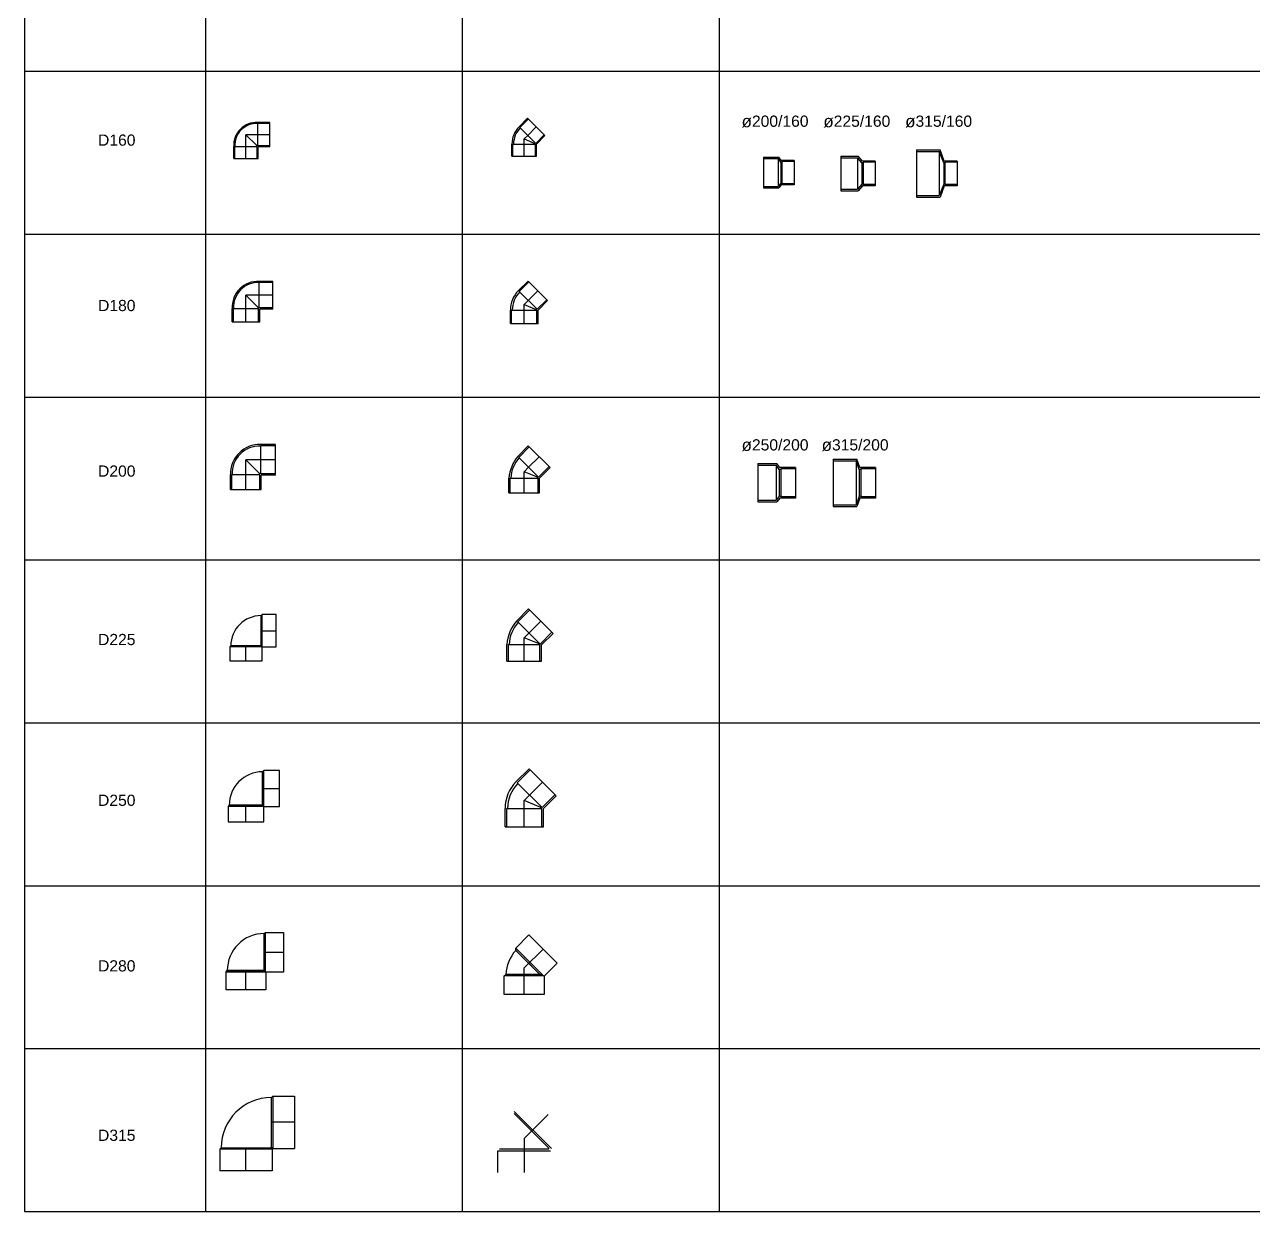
# Model space of a CAD drawing. Header units: millimetres. Extents: x 1218 to 72853, y -34712 to 16286.
# Drawn here: x 1218 to 9989, y -22612 to -14139 of the extents above; entities that cross this region are included whole.
import ezdxf
from ezdxf.enums import TextEntityAlignment as Align

# ---------------------------------------------------------------- set-up
doc = ezdxf.new("R2010")
doc.units = ezdxf.units.MM
doc.set_wipeout_variables(frame=1)
doc.linetypes.add('CENTER', pattern=[50.8, 31.75, -6.35, 6.35, -6.35])
doc.styles.get("Standard").update_dxf_attribs({"font": 'arial.ttf'})

# ---------------------------------------------------------------- blocks, each defined once
blk = doc.blocks.new('CO90-D160 uPVC ISO')
at = {"color": 8, "linetype": 'CENTER', "ltscale": 50}
for p in [(0, -170), (170, 0)]:
    blk.add_line(p, (0, 0), dxfattribs=at)
at = {"color": 8}
for p, q in [((77, -77), (0, 0)), ((84, -80), (84, 80)), ((170, 80), (84, 80)), ((-80, -170), (-80, -84)), ((-80, -84), (80, -84)), ((77, -84), (77, -77)), ((84, -77), (77, -77)), ((80, -170), (80, -84)), ((170, -80), (84, -80))]:
    blk.add_line(p, q, dxfattribs=at)
for p, q in [((170, 87.7), (84, 87.7)), ((170, -87.7), (170, 87.7)), ((-87.7, -170), (-87.7, -84)), ((87.7, -170), (87.7, -87.7)), ((170, -87.7), (87.7, -87.7)), ((-87.7, -170), (87.7, -170))]:
    blk.add_line(p, q)
blk.add_arc((77, -77), 164.8, 87.56631, 182.43369)
blk.add_arc((76.2, -76.1), 156, 87.14248, 182.89153, dxfattribs=at)
at = {"flags": 1}
for p in [(84, 0), (0, -84)]:
    blk.add_attdef('AMC', p, '', height=0.5, dxfattribs=at)
blk = doc.blocks.new('CO90-D180 uPVC ISO')
for p, q in [((191.2, 98.7), (94.5, 98.7)), ((191.2, -98.7), (191.2, 98.7)), ((-98.7, -191.2), (-98.7, -94.5)), ((98.7, -191.2), (98.7, -98.7)), ((191.2, -98.7), (98.7, -98.7)), ((-98.7, -191.2), (98.7, -191.2))]:
    blk.add_line(p, q)
at = {"color": 8}
for p, q in [((94.5, -90), (94.5, 90)), ((191.2, 90), (94.5, 90)), ((86.6, -86.6), (0, 0)), ((86.6, -94.5), (86.6, -86.6)), ((94.5, -86.6), (86.6, -86.6)), ((-90, -191.2), (-90, -94.5)), ((-90, -94.5), (90, -94.5)), ((90, -191.2), (90, -94.5)), ((191.2, -90), (94.5, -90))]:
    blk.add_line(p, q, dxfattribs=at)
at = {"color": 8, "linetype": 'CENTER', "ltscale": 50}
for p in [(0, -191.2), (191.2, 0)]:
    blk.add_line(p, (0, 0), dxfattribs=at)
blk.add_arc((86.6, -86.6), 185.5, 87.56631, 182.43369)
at = {"color": 8}
blk.add_arc((85.8, -85.6), 175.5, 87.14248, 182.89153, dxfattribs=at)
at = {"flags": 1}
for p in [(94.5, 0), (0, -95.6)]:
    blk.add_attdef('AMC', p, '', height=0.5, dxfattribs=at)
blk = doc.blocks.new('CO90-D200 uPVC ISO')
for p, q in [((211, 109.6), (105, 109.6)), ((211, -109.6), (211, 109.6)), ((211, 100), (211, 109.6)), ((-109.6, -211), (-109.6, -105)), ((109.6, -211), (109.6, -109.6)), ((211, -109.6), (109.6, -109.6)), ((-109.6, -211), (109.6, -211))]:
    blk.add_line(p, q)
at = {"color": 8}
for p, q in [((211, 100), (105, 100)), ((105, -100), (105, 100)), ((97, -97), (0, 0)), ((-100, -211), (-100, -105)), ((-100, -105), (100, -105)), ((97, -105), (97, -97)), ((105, -97), (97, -97)), ((100, -211), (100, -105)), ((211, -100), (105, -100)), ((100, -211), (109.6, -211))]:
    blk.add_line(p, q, dxfattribs=at)
at = {"color": 8, "linetype": 'CENTER', "ltscale": 50}
for p in [(0, -211), (211, 0)]:
    blk.add_line(p, (0, 0), dxfattribs=at)
blk.add_arc((97, -97), 206.8, 87.78249, 182.21751)
at = {"color": 8}
blk.add_arc((97, -97), 196.1, 87.66179, 182.33821, dxfattribs=at)
at = {"flags": 1}
for p in [(105, 0), (0, -105)]:
    blk.add_attdef('AMC', p, '', height=0.5, dxfattribs=at)
blk = doc.blocks.new('CO90-D225 uPVC ISO')
at = {"color": 8}
for p, q in [((107.75, -107.75), (107.75, 107.75)), ((115.25, -115.25), (115.25, 115.25)), ((107.75, -0.25), (215.25, -0.25)), ((115.25, -115.25), (-115.25, -115.25)), ((-107.75, -107.75), (0.25, -107.75)), ((107.75, -107.75), (-107.75, -107.75)), ((0.25, -215.25), (0.25, -107.75))]:
    blk.add_line(p, q, dxfattribs=at)
blk.add_lwpolyline([(-107.75, -107.75), (-115.25, -115.25), (-115.25, -215.25), (115.75, -215.25), (115.75, -115.75), (215.25, -115.75), (215.25, 115.25), (115.25, 115.25), (107.75, 107.75)])
blk.add_lwpolyline([(115.75, -115.75), (107.75, -107.75)], dxfattribs=at)
blk.add_arc((107.75, -107.75), 215.5, 90, 180)
at = {"flags": 1}
for p in [(115.25, -0.25), (0, -115.25)]:
    blk.add_attdef('AMC', p, '', height=0.5, dxfattribs=at)
blk = doc.blocks.new('CO90-D250 uPVC ISO')
at = {"color": 8}
for p, q in [((119.1, -119.1), (119.1, 119.7)), ((127.4, -127.4), (127.4, 128)), ((119.1, 0), (238.3, 0)), ((127.4, -127.4), (-128, -127.4)), ((-119.7, -119.1), (0, -119.1)), ((119.1, -119.1), (-119.7, -119.1)), ((0, -238.3), (0, -119.1))]:
    blk.add_line(p, q, dxfattribs=at)
blk.add_lwpolyline([(-119.7, -119.1), (-128, -127.4), (-128, -238.3), (128, -238.3), (128, -128), (238.3, -128), (238.3, 128), (127.4, 128), (119.1, 119.7)])
blk.add_lwpolyline([(128, -128), (119.1, -119.1)], dxfattribs=at)
blk.add_arc((119.1, -119.1), 238.8, 90, 180)
at = {"flags": 1}
for p in [(127.4, 0.3), (-0.3, -127.4)]:
    blk.add_attdef('AMC', p, '', height=0.5, dxfattribs=at)
blk = doc.blocks.new('CO90-D280 uPVC ISO')
at = {"color": 8}
for p, q in [((132, -130.5), (132, 133.5)), ((140.5, -139), (140.5, 142)), ((-140.5, -139), (1.5, -139)), ((-132, -130.5), (1.5, -130.5)), ((132, -130.5), (-132, -130.5)), ((1.5, -130.5), (132, -130.5)), ((1.5, -139), (140.5, -139))]:
    blk.add_line(p, q, dxfattribs=at)
blk.add_lwpolyline([(132, 133.5), (140.5, 142), (270.5, 142), (270.5, -142), (143.5, -142), (143.5, -269), (-140.5, -269), (-140.5, -139), (-132, -130.5)])
for points in [[(132, 0), (270.5, 0)], [(1.5, -269), (1.5, -130.5)], [(143.5, -142), (132, -130.5)]]:
    blk.add_lwpolyline(points, dxfattribs=at)
blk.add_arc((132, -130.5), 264, 90, 180)
at = {"flags": 1}
for p in [(140.5, 0), (1.5, -139)]:
    blk.add_attdef('AMC', p, '', height=0.5, dxfattribs=at)
blk = doc.blocks.new('CO90-D315 uPVC ISO')
at = {"color": 8}
blk.add_wipeout([(187.5, -347.1), (-187.5, -347.1), (-187.5, -192.1), (-176.7, -181.3), (-173, -130.5), (-162.6, -82.1), (-150.5, -47), (-136.7, -16.9), (-116.2, 17.7), (-94.1, 47.3), (-71.8, 71.8), (-53.1, 89.2), (-33.6, 104.9), (-10.7, 120.8), (14.1, 135.2), (37.4, 146.4), (85.9, 163.7), (120.5, 171.4), (136.2, 173.8), (153.4, 175.6), (170.4, 176.5), (181.3, 176.7), (192.1, 187.5), (347.1, 187.5), (347.1, -187.5), (192.1, -187.5), (181.3, -176.7), (178, -178), (176.7, -181.3), (187.5, -192.1)], dxfattribs=at)
for p, q in [((181.3, 176.7), (192.1, 187.5)), ((192.1, 187.5), (347.1, 187.5)), ((347.1, 187.5), (347.1, -187.5)), ((-176.7, -181.3), (-187.5, -192.1)), ((-187.5, -192.1), (-187.5, -347.1)), ((176.7, -181.3), (187.5, -192.1)), ((181.3, -176.7), (192.1, -187.5)), ((187.5, -192.1), (187.5, -347.1)), ((192.1, -187.5), (347.1, -187.5)), ((187.5, -347.1), (-187.5, -347.1))]:
    blk.add_line(p, q)
for p, q in [((181.3, -176.7), (181.3, 176.7)), ((192.1, 187.5), (192.1, -187.5)), ((347.1, 0), (181.3, 0)), ((187.5, -192.1), (-187.5, -192.1)), ((-176.7, -181.3), (176.7, -181.3)), ((0, -347.1), (0, -181.3))]:
    blk.add_line(p, q, dxfattribs=at)
for radius in [358, 4.65]:
    blk.add_arc((181.3, -181.3), radius, 90, 180)
at = {"flags": 1}
for p in [(192.1, 0), (0, -192.1)]:
    blk.add_attdef('AMC', p, '', height=0.5, dxfattribs=at)
blk = doc.blocks.new('CO45-D160 uPVC ISO')
for p, q in [((24.3, 148.3), (-36.6, 87.5)), ((24.3, 148.3), (148.3, 24.3)), ((148.3, 24.3), (87.7, -36.3)), ((-87.7, -122), (-87.7, -36)), ((87.7, -122), (87.7, -36.3)), ((-87.7, -122), (87.7, -122))]:
    blk.add_line(p, q)
at = {"color": 8}
for p, q in [((29.7, 142.8), (-31.1, 82)), ((-31.1, 82), (82, -31.1)), ((0, 0), (76.2, -31.5)), ((142.8, 29.7), (82, -31.1)), ((-80, -122), (-80, -36)), ((-80, -36), (80, -36)), ((79.3, -28.4), (76.2, -31.5)), ((76.2, -36), (76.2, -31.5)), ((80, -122), (80, -36))]:
    blk.add_line(p, q, dxfattribs=at)
at = {"color": 8, "linetype": 'CENTER', "ltscale": 10}
for p, q in [((25.5, 25.5), (0, 0)), ((0, -36), (0, 0)), ((86.3, 86.3), (25.5, 25.5)), ((0, -122), (0, -36))]:
    blk.add_line(p, q, dxfattribs=at)
blk.add_arc((86.9, -36), 174.6, 134.99217, 180.00783)
at = {"color": 8}
blk.add_arc((91.2, -37.8), 167.4, 135.61111, 179.38889, dxfattribs=at)
at = {"flags": 1}
for p in [(25.5, 25.5), (0, -36)]:
    blk.add_attdef('AMC', p, '', height=0.5, dxfattribs=at)
blk = doc.blocks.new('CO45-D180 uPVC ISO')
for p, q in [((27.3, 166.8), (-41.1, 98.4)), ((27.3, 166.8), (166.8, 27.3)), ((166.8, 27.3), (98.7, -40.9)), ((-98.7, -137.2), (-98.7, -40.5)), ((98.7, -137.2), (98.7, -40.9)), ((-98.7, -137.2), (98.7, -137.2))]:
    blk.add_line(p, q)
at = {"color": 8}
for p, q in [((33.4, 160.7), (-35, 92.3)), ((-35, 92.3), (92.3, -35)), ((0, 0), (85.7, -35.5)), ((160.7, 33.4), (92.3, -35)), ((-90, -137.2), (-90, -40.5)), ((-90, -40.5), (90, -40.5)), ((89.2, -31.9), (85.7, -35.5)), ((85.7, -40.5), (85.7, -35.5)), ((90, -137.2), (90, -40.5))]:
    blk.add_line(p, q, dxfattribs=at)
at = {"color": 8, "linetype": 'CENTER', "ltscale": 10}
for p, q in [((97.1, 97.1), (28.6, 28.6)), ((28.6, 28.6), (0, 0)), ((0, -40.5), (0, 0)), ((0, -137.2), (0, -40.5))]:
    blk.add_line(p, q, dxfattribs=at)
blk.add_arc((97.7, -40.5), 196.4, 134.99217, 180.00783)
at = {"color": 8}
blk.add_arc((102.6, -42.5), 188.3, 135.61111, 179.38889, dxfattribs=at)
at = {"flags": 1}
for p in [(28.6, 28.6), (0, -40.5)]:
    blk.add_attdef('AMC', p, '', height=0.5, dxfattribs=at)
blk = doc.blocks.new('CO45-D200 uPVC ISO')
for p, q in [((29.3, 184.3), (-45.7, 109.3)), ((29.3, 184.3), (184.3, 29.3)), ((184.3, 29.3), (109.6, -45.4)), ((-109.6, -151), (-109.6, -45)), ((109.6, -151), (109.6, -45.4)), ((-109.6, -151), (109.6, -151))]:
    blk.add_line(p, q)
at = {"color": 8}
for p, q in [((36.1, 177.5), (-38.9, 102.5)), ((-38.9, 102.5), (102.5, -38.9)), ((95.2, -39.4), (0, 0)), ((177.5, 36.1), (102.5, -38.9)), ((-100, -151), (-100, -45)), ((-100, -45), (100, -45)), ((99.1, -35.5), (95.2, -39.4)), ((95.2, -45), (95.2, -39.4)), ((100, -151), (100, -45))]:
    blk.add_line(p, q, dxfattribs=at)
at = {"color": 8, "linetype": 'CENTER', "ltscale": 10}
for p, q in [((106.8, 106.8), (31.8, 31.8)), ((31.8, 31.8), (0, 0)), ((0, -45), (0, 0)), ((0, -151), (0, -45))]:
    blk.add_line(p, q, dxfattribs=at)
blk.add_arc((176.5, -73.1), 287.5, 140.6107, 174.3893)
at = {"color": 8}
blk.add_arc((134.2, -55.6), 229.7, 137.64419, 177.35581, dxfattribs=at)
at = {"flags": 1}
for p in [(31.8, 31.8), (0, -45)]:
    blk.add_attdef('AMC', p, '', height=0.5, dxfattribs=at)
blk = doc.blocks.new('CO45-D225 uPVC ISO')
for p, q in [((31.3, 205.6), (-52.5, 121.8)), ((31.3, 205.6), (205.6, 31.3)), ((205.6, 31.3), (123.3, -51.1)), ((-123.3, -167.5), (-123.3, -49)), ((123.3, -167.5), (123.3, -51.1)), ((-123.3, -167.5), (123.3, -167.5))]:
    blk.add_line(p, q)
at = {"color": 8}
for p, q in [((38.9, 198), (-44.9, 114.2)), ((-44.9, 114.2), (114.2, -44.9)), ((107.1, -44.4), (0, 0)), ((198, 38.9), (114.2, -44.9)), ((-112.5, -167.5), (-112.5, -49)), ((-112.5, -49), (112.5, -49)), ((110.4, -41.1), (107.1, -44.4)), ((107.1, -49), (107.1, -44.4)), ((112.5, -167.5), (112.5, -49))]:
    blk.add_line(p, q, dxfattribs=at)
at = {"color": 8, "linetype": 'CENTER', "ltscale": 10}
for p, q in [((118.4, 118.4), (34.6, 34.6)), ((34.6, 34.6), (0, 0)), ((0, -49), (0, 0)), ((0, -167.5), (0, -49))]:
    blk.add_line(p, q, dxfattribs=at)
blk.add_arc((170.2, -70.5), 294.3, 139.18971, 175.81029)
at = {"color": 8}
blk.add_arc((128.6, -53.3), 235.8, 136.0395, 178.9605, dxfattribs=at)
at = {"flags": 1}
for p in [(34.6, 34.6), (0, -49)]:
    blk.add_attdef('AMC', p, '', height=0.5, dxfattribs=at)
blk = doc.blocks.new('CO45-D250 uPVC ISO')
for p, q in [((34.7, 228.3), (-57.9, 135.7)), ((34.7, 228.3), (228.3, 34.7)), ((228.3, 34.7), (136.9, -56.7)), ((-136.9, -186), (-136.9, -55)), ((136.9, -186), (136.9, -56.7)), ((-136.9, -186), (136.9, -186))]:
    blk.add_line(p, q)
at = {"color": 8}
for p, q in [((43.1, 219.9), (-49.5, 127.3)), ((-49.5, 127.3), (127.3, -49.5)), ((119.1, -49.3), (0, 0)), ((219.9, 43.1), (127.3, -49.5)), ((-125, -186), (-125, -55)), ((-125, -55), (125, -55)), ((123.1, -45.3), (119.1, -49.3)), ((119.1, -55), (119.1, -49.3)), ((125, -186), (125, -55))]:
    blk.add_line(p, q, dxfattribs=at)
at = {"color": 8, "linetype": 'CENTER', "ltscale": 10}
for p, q in [((131.5, 131.5), (38.9, 38.9)), ((38.9, 38.9), (0, 0)), ((0, -55), (0, 0)), ((0, -186), (0, -55))]:
    blk.add_line(p, q, dxfattribs=at)
blk.add_arc((136.3, -56.5), 273.2, 135.30622, 179.69378)
at = {"color": 8}
blk.add_arc((130.9, -54.2), 249.9, 134.82057, 180.17943, dxfattribs=at)
at = {"flags": 1}
for p in [(38.9, 38.9), (0, -55)]:
    blk.add_attdef('AMC', p, '', height=0.5, dxfattribs=at)
blk = doc.blocks.new('CO45-D280 uPVC ISO')
at = {"color": 8}
for p, q in [((-60.3, 140.5), (137.5, -57.3)), ((138.8, -57.5), (-142, -57.5)), ((111.5, -46.5), (111.2, -46.5)), ((142, -58.8), (138.8, -57.5))]:
    blk.add_line(p, q, dxfattribs=at)
blk.add_lwpolyline([(-60.3, 125), (-60.3, 140.5), (34.1, 235), (235, 34.1), (142, -58.8), (142, -191), (-142, -191), (-142, -57.5), (-131.4, -46.8)])
blk.add_lwpolyline([(0, -191), (0, 0), (134.5, 134.5)], dxfattribs=at)
blk.add_arc((154.5, -64.9), 286.7, 138.52112, 176.39144)
for points, knots in [([(-60.3, 125), (-60.3, 125), (-60.2, 125), (-60.1, 124.8), (-60, 124.7), (-59.7, 124.4), (-59.5, 124.2), (-59, 123.8), (-58.8, 123.5), (-58.2, 122.9), (-57.8, 122.5), (-57, 121.8), (-56.6, 121.3), (-55.7, 120.4), (-55.2, 119.9), (-54.2, 118.9), (-53.7, 118.4), (-52.5, 117.3), (-51.9, 116.7), (-50.6, 115.4), (-50, 114.7), (-48.5, 113.2), (-47.7, 112.4), (-46.1, 110.8), (-45.2, 110), (-43.5, 108.2), (-42.6, 107.3), (-40.7, 105.4), (-39.7, 104.4), (-37.7, 102.5), (-36.7, 101.4), (-34.7, 99.4), (-33.6, 98.4), (-31.6, 96.3), (-30.5, 95.2), (-28.3, 93), (-27.1, 91.8), (-24.7, 89.4), (-23.4, 88.2), (-20.9, 85.6), (-19.6, 84.3), (-17, 81.7), (-15.6, 80.3), (-12.9, 77.6), (-11.5, 76.2), (-8.8, 73.5), (-7.4, 72.1), (-4.6, 69.4), (-3.3, 68), (-0.6, 65.3), (0.8, 63.9), (3.7, 61), (5.2, 59.5), (8.2, 56.5), (9.7, 55), (12.8, 51.9), (14.3, 50.4), (17.5, 47.2), (19.1, 45.7), (22.2, 42.5), (23.8, 40.9), (26.9, 37.8), (28.4, 36.3), (31.5, 33.2), (33, 31.7), (35.9, 28.8), (37.5, 27.3), (40.5, 24.2), (42.1, 22.6), (45.3, 19.5), (46.9, 17.9), (50.1, 14.7), (51.6, 13.1), (54.8, 9.9), (56.4, 8.3), (59.5, 5.2), (61.1, 3.6), (64.1, 0.6), (65.6, -0.9), (68.5, -3.8), (69.9, -5.2), (72.7, -8), (74.1, -9.4), (77, -12.3), (78.4, -13.7), (81.3, -16.6), (82.7, -18), (85.6, -20.8), (87, -22.3), (89.7, -25), (91.1, -26.4), (93.8, -29), (95, -30.3), (97.6, -32.8), (98.8, -34.1), (101.1, -36.4), (102.3, -37.6), (104.5, -39.8), (105.6, -40.9), (107.9, -43.1), (109, -44.3), (110.6, -45.9), (111.1, -46.3), (111.6, -46.8)], [0, 0, 0, 0, 6.172531, 6.172531, 12.345063, 12.345063, 18.517594, 18.517594, 24.690126, 24.690126, 30.862657, 30.862657, 37.035189, 37.035189, 43.20772, 43.20772, 49.380252, 49.380252, 55.558695, 55.558695, 61.737137, 61.737137, 67.91558, 67.91558, 74.094023, 74.094023, 80.272466, 80.272466, 86.450909, 86.450909, 92.629352, 92.629352, 98.807794, 98.807794, 104.998707, 104.998707, 111.189619, 111.189619, 117.380531, 117.380531, 123.571444, 123.571444, 129.762356, 129.762356, 135.953268, 135.953268, 142.144181, 142.144181, 148.335093, 148.335093, 154.554394, 154.554394, 160.773695, 160.773695, 166.992996, 166.992996, 173.212297, 173.212297, 179.431598, 179.431598, 185.650899, 185.650899, 191.8702, 191.8702, 198.089501, 198.089501, 204.392063, 204.392063, 210.694624, 210.694624, 216.997185, 216.997185, 223.299747, 223.299747, 229.602308, 229.602308, 235.904869, 235.904869, 242.207431, 242.207431, 248.509992, 248.509992, 254.958551, 254.958551, 261.40711, 261.40711, 267.855669, 267.855669, 274.304228, 274.304228, 280.752787, 280.752787, 287.201346, 287.201346, 293.649905, 293.649905, 300.098464, 300.098464, 306.806009, 306.806009, 313.513555, 313.513555, 316.572882, 316.572882, 316.572882, 316.572882]), ([(111.6, -46.8), (110.9, -46.8), (110.3, -46.8), (108.1, -46.8), (106.5, -46.8), (103.3, -46.8), (101.7, -46.8), (98.5, -46.8), (96.9, -46.8), (93.6, -46.8), (91.8, -46.8), (88.3, -46.8), (86.4, -46.8), (82.6, -46.8), (80.7, -46.8), (76.8, -46.8), (74.8, -46.8), (70.8, -46.8), (68.8, -46.8), (64.7, -46.8), (62.7, -46.8), (58.6, -46.8), (56.6, -46.8), (52.6, -46.8), (50.6, -46.8), (46.5, -46.8), (44.4, -46.8), (40.1, -46.8), (37.9, -46.8), (33.5, -46.8), (31.2, -46.8), (26.7, -46.8), (24.5, -46.8), (20, -46.8), (17.7, -46.8), (13.2, -46.8), (11, -46.8), (6.6, -46.8), (4.5, -46.8), (0.3, -46.8), (-1.8, -46.8), (-6.1, -46.8), (-8.3, -46.8), (-12.7, -46.8), (-14.9, -46.8), (-19.4, -46.8), (-21.6, -46.8), (-26.1, -46.8), (-28.3, -46.8), (-32.6, -46.8), (-34.8, -46.8), (-39, -46.8), (-41.1, -46.8), (-45.2, -46.8), (-47.2, -46.8), (-51, -46.8), (-52.9, -46.8), (-56.8, -46.8), (-58.7, -46.8), (-62.6, -46.8), (-64.6, -46.8), (-68.4, -46.8), (-70.3, -46.8), (-74.1, -46.8), (-75.9, -46.8), (-79.5, -46.8), (-81.3, -46.8), (-84.7, -46.8), (-86.3, -46.8), (-89.5, -46.8), (-91, -46.8), (-94, -46.8), (-95.4, -46.8), (-98.3, -46.8), (-99.7, -46.8), (-102.5, -46.8), (-103.9, -46.8), (-106.6, -46.8), (-107.9, -46.8), (-110.4, -46.8), (-111.6, -46.8), (-113.9, -46.8), (-114.9, -46.8), (-117, -46.8), (-118, -46.8), (-119.8, -46.8), (-120.7, -46.8), (-122.2, -46.8), (-123, -46.8), (-124.5, -46.8), (-125.1, -46.8), (-126.4, -46.8), (-127, -46.8), (-128.1, -46.8), (-128.6, -46.8), (-129.5, -46.8), (-129.9, -46.8), (-130.5, -46.8), (-130.8, -46.8), (-131.2, -46.8), (-131.4, -46.8), (-131.6, -46.8), (-131.6, -46.8), (-131.6, -46.8)], [484.374503, 484.374503, 484.374503, 484.374503, 487.210017, 487.210017, 493.966846, 493.966846, 500.723675, 500.723675, 507.190993, 507.190993, 513.658311, 513.658311, 520.125629, 520.125629, 526.592946, 526.592946, 533.060264, 533.060264, 539.527582, 539.527582, 545.9949, 545.9949, 552.462218, 552.462218, 558.774594, 558.774594, 565.08697, 565.08697, 571.399346, 571.399346, 577.711722, 577.711722, 584.024098, 584.024098, 590.336474, 590.336474, 596.648849, 596.648849, 602.961225, 602.961225, 609.182598, 609.182598, 615.403971, 615.403971, 621.625344, 621.625344, 627.846717, 627.846717, 634.06809, 634.06809, 640.289463, 640.289463, 646.510836, 646.510836, 652.732208, 652.732208, 658.923751, 658.923751, 665.115294, 665.115294, 671.306836, 671.306836, 677.498379, 677.498379, 683.689922, 683.689922, 689.881464, 689.881464, 696.073007, 696.073007, 702.26455, 702.26455, 708.442994, 708.442994, 714.621439, 714.621439, 720.799883, 720.799883, 726.978328, 726.978328, 733.156772, 733.156772, 739.335217, 739.335217, 745.513662, 745.513662, 751.692106, 751.692106, 757.864342, 757.864342, 764.036578, 764.036578, 770.208814, 770.208814, 776.38105, 776.38105, 782.553286, 782.553286, 788.725522, 788.725522, 794.897758, 794.897758, 801.069994, 801.069994, 801.069994, 801.069994]), ([(137.5, -57.3), (137, -57), (136.3, -56.8), (134.7, -56.1), (133.7, -55.7), (131.5, -54.8), (130.4, -54.3), (128, -53.3), (126.7, -52.8), (123.9, -51.6), (122.4, -51), (119.3, -49.7), (117.7, -49.1), (114.5, -47.8), (113, -47.1), (111.5, -46.5)], [339.853156, 339.853156, 339.853156, 339.853156, 343.997469, 343.997469, 350.317362, 350.317362, 356.637255, 356.637255, 363.344082, 363.344082, 370.050909, 370.050909, 376.757737, 376.757737, 382.629323, 382.629323, 382.629323, 382.629323]), ([(137.5, -57.3), (138, -57.3), (138.4, -57.4), (138.8, -57.5), (138.8, -57.5), (138.8, -57.5)], [201.306953, 201.306953, 201.306953, 201.306953, 205.675605, 205.675605, 205.699481, 205.699481, 205.699481, 205.699481])]:
    blk.add_open_spline(points, degree=3, knots=knots, dxfattribs=at)
at = {"flags": 1}
for p in [(40.1, 40.1), (0, -57.5)]:
    blk.add_attdef('AMC', p, '', height=0.5, dxfattribs=at)
blk = doc.blocks.new('CO45-D315 uPVC ISO')
blk.add_wipeout([(187.5, -241.7), (-187.5, -241.7), (-187.5, -86.8), (-176.7, -75.9), (-175, -41.9), (-170.2, -7.9), (-163.3, 21.3), (-149.3, 61.8), (-127.9, 104.9), (-110.7, 131.8), (-92.4, 155.5), (-78.2, 171.5), (-71.2, 178.6), (-71.2, 193.9), (38.4, 303.5), (303.5, 38.4), (193.9, -71.2), (178.6, -71.2), (177.2, -73.4), (176.7, -75.9), (187.5, -86.8)])
at = {"color": 8}
for p, q in [((193.9, -71.2), (-71.2, 193.9)), ((178.6, -71.2), (-71.2, 178.6)), ((170.9, 170.9), (0, 0)), ((0, 0), (0, -241.7)), ((-187.5, -86.8), (187.5, -86.8)), ((176.7, -75.9), (-176.7, -75.9))]:
    blk.add_line(p, q, dxfattribs=at)
blk.add_line((-187.5, -241.7), (-187.5, -86.8))
at = {"flags": 1}
for p in [(61.4, 61.4), (0, -86.8)]:
    blk.add_attdef('AMC', p, '', height=0.5, dxfattribs=at)
blk = doc.blocks.new('GIAM-D200x160 uPVC ISO')
for p, q in [((-116.6, 109.6), (-5.8, 109.6)), ((-116.6, 109.6), (-116.6, -109.6)), ((10.1, 87.7), (-5.8, 109.6)), ((101.4, 87.7), (10.1, 87.7)), ((101.4, 87.7), (101.4, -87.7)), ((10.1, -87.7), (-5.8, -109.6)), ((101.4, -87.7), (10.1, -87.7)), ((-116.6, -109.6), (-5.8, -109.6))]:
    blk.add_line(p, q)
at = {"color": 8}
for p, q in [((-116.6, 100), (-10.6, 100)), ((-10.6, 100), (-10.6, -100)), ((7.2, 75.4), (-10.6, 100)), ((7.2, 75.4), (7.2, -75.4)), ((15.4, 75.4), (7.2, 75.4)), ((101.4, 80), (15.4, 80)), ((15.4, 80), (15.4, -80)), ((7.2, -75.4), (-10.6, -100)), ((15.4, -75.4), (7.2, -75.4)), ((101.4, -80), (15.4, -80)), ((-116.6, -100), (-10.6, -100))]:
    blk.add_line(p, q, dxfattribs=at)
at = {"flags": 1}
for p in [(-10.6, 0), (15.4, 0)]:
    blk.add_attdef('AMC', p, '', height=0.5, dxfattribs=at)
blk = doc.blocks.new('GIAM-D225x160 uPVC ISO')
for p, q in [((-133.6, 123.3), (-9.6, 123.3)), ((-133.6, 123.3), (-133.6, -123.3)), ((20.7, 87.7), (-9.6, 123.3)), ((111.5, 87.7), (20.7, 87.7)), ((111.5, 87.7), (111.5, -87.7)), ((20.7, -87.7), (-9.6, -123.3)), ((111.5, -87.7), (20.7, -87.7)), ((-133.6, -123.3), (-9.6, -123.3))]:
    blk.add_line(p, q)
at = {"color": 8}
for p, q in [((-133.6, 112.5), (-15, 112.5)), ((-15, 112.5), (-15, -112.5)), ((16.6, 75.4), (-15, 112.5)), ((16.6, 75.4), (16.6, -75.4)), ((25.5, 75.4), (16.6, 75.4)), ((111.5, 80), (25.5, 80)), ((25.5, 80), (25.5, -80)), ((16.6, -75.4), (-15, -112.5)), ((25.5, -75.4), (16.6, -75.4)), ((25.5, -75.4), (16.6, -75.4)), ((111.5, -80), (25.5, -80)), ((-133.6, -112.5), (-15, -112.5))]:
    blk.add_line(p, q, dxfattribs=at)
at = {"flags": 1}
for p in [(-15, 0), (25.5, 0)]:
    blk.add_attdef('AMC', p, '', height=0.5, dxfattribs=at)
blk = doc.blocks.new('GIAM-D315x160 uPVC ISO')
for p, q in [((-175.1, 168.3), (-6.2, 168.3)), ((-175.1, 168.3), (-175.1, -168.3)), ((24, 87.7), (-6.2, 168.3)), ((114.9, 87.7), (24, 87.7)), ((114.9, 87.7), (114.9, -87.7)), ((24, -87.7), (-6.2, -168.3)), ((114.9, -87.7), (24, -87.7)), ((-175.1, -168.3), (-6.2, -168.3))]:
    blk.add_line(p, q)
at = {"color": 8}
for p, q in [((-175.1, 157.5), (-11.6, 157.5)), ((-11.6, 157.5), (-11.6, -157.5)), ((20, 75.4), (-11.6, 157.5)), ((20, 75.4), (20, -75.4)), ((28.9, 75.4), (20, 75.4)), ((114.9, 80), (28.9, 80)), ((28.9, 80), (28.9, -80)), ((20, -75.4), (-11.6, -157.5)), ((28.9, -75.4), (20, -75.4)), ((28.9, -75.4), (20, -75.4)), ((114.9, -80), (28.9, -80)), ((-175.1, -157.5), (-11.6, -157.5))]:
    blk.add_line(p, q, dxfattribs=at)
at = {"flags": 1}
for p in [(-11.6, 0), (28.9, 0)]:
    blk.add_attdef('AMC', p, '', height=0.5, dxfattribs=at)
blk = doc.blocks.new('GIAM-D250x200 uPVC ISO')
for p, q in [((-140.5, 136.9), (-3.8, 136.9)), ((-140.5, 136.9), (-140.5, -136.9)), ((16.7, 109.6), (-3.8, 136.9)), ((129.5, 109.6), (16.7, 109.6)), ((129.5, 109.6), (129.5, -109.6)), ((-140.5, -136.9), (-3.8, -136.9)), ((16.7, -109.6), (-3.8, -136.9)), ((129.5, -109.6), (16.7, -109.6))]:
    blk.add_line(p, q)
at = {"color": 8}
for p, q in [((-140.5, 125), (-9.5, 125)), ((-9.5, 125), (-9.5, -125)), ((13.1, 95), (-9.5, 125)), ((13.1, 95), (13.1, -95)), ((23.5, 95), (13.1, 95)), ((129.5, 100), (23.5, 100)), ((23.5, 100), (23.5, -100)), ((-140.5, -125), (-9.5, -125)), ((13.1, -95), (-9.5, -125)), ((23.5, -95), (13.1, -95)), ((129.5, -100), (23.5, -100))]:
    blk.add_line(p, q, dxfattribs=at)
at = {"flags": 1}
for p in [(-9.5, 0), (23.5, 0)]:
    blk.add_attdef('AMC', p, '', height=0.5, dxfattribs=at)
blk = doc.blocks.new('GIAM-D315x200 uPVC ISO')
for p, q in [((-175.7, 169.4), (-6.5, 169.4)), ((-175.7, 169.4), (-175.7, -169.4)), ((14, 109.6), (-6.5, 169.4)), ((126.8, 109.6), (14, 109.6)), ((126.8, 109.6), (126.8, -109.6)), ((-175.7, -169.4), (-6.5, -169.4)), ((14, -109.6), (-6.5, -169.4)), ((126.8, -109.6), (14, -109.6))]:
    blk.add_line(p, q)
at = {"color": 8}
for p, q in [((-175.7, 157.5), (-12.2, 157.5)), ((-12.2, 157.5), (-12.2, -157.5)), ((10.3, 95), (-12.2, 157.5)), ((10.3, 95), (10.3, -95)), ((20.8, 95), (10.3, 95)), ((126.8, 100), (20.8, 100)), ((20.8, 100), (20.8, -100)), ((-175.7, -157.5), (-12.2, -157.5)), ((10.3, -95), (-12.2, -157.5)), ((20.8, -95), (10.3, -95)), ((126.8, -100), (20.8, -100))]:
    blk.add_line(p, q, dxfattribs=at)
at = {"flags": 1}
for p in [(-12.2, 0), (20.8, 0)]:
    blk.add_attdef('AMC', p, '', height=0.5, dxfattribs=at)

msp = doc.modelspace()

# ---------------------------------------------------------------- linework, layer by layer
for p, q in [((1218, -5385.9), (1218, -22612)), ((2509.3, -5385.9), (2509.3, -22612)), ((4342, -5385.9), (4342, -22612)), ((6174.7, -5385.9), (6174.7, -22612)), ((1218, -14473.2), (18942.2, -14473.2)), ((1218, -15635.9), (18942.2, -15635.9)), ((1218, -16798.6), (18942.2, -16798.6)), ((1218, -17961.3), (18942.2, -17961.3)), ((1218, -19124), (18942.2, -19124)), ((1218, -20286.6), (18942.2, -20286.6)), ((1218, -21449.3), (18942.2, -21449.3)), ((1218, -22612), (18942.2, -22612))]:
    msp.add_line(p, q)

# ---------------------------------------------------------------- block references
for name, p in [('CO45-D160 uPVC ISO', (4784.1, -14956.3)), ('CO90-D160 uPVC ISO', (2798.1, -14925.7)), ('CO90-D180 uPVC ISO', (2798.1, -16071.4)), ('CO45-D180 uPVC ISO', (4784.1, -16137.2)), ('CO90-D200 uPVC ISO', (2798.1, -17247.4)), ('CO45-D200 uPVC ISO', (4784.1, -17331.4)), ('CO45-D225 uPVC ISO', (4784.1, -18516.7)), ('CO90-D225 uPVC ISO', (2797.9, -18466.7)), ('CO90-D250 uPVC ISO', (2798.1, -19593.5)), ('CO45-D250 uPVC ISO', (4784.1, -19679.7)), ('CO90-D280 uPVC ISO', (2796.6, -20761.7)), ('CO45-D280 uPVC ISO', (4784.1, -20873.6)), ('CO90-D315 uPVC ISO', (2798.1, -21975.9)), ('CO45-D315 uPVC ISO', (4784.1, -22092.1))]:
    msp.add_blockref(name, p)
at = {"color": 8}
for name, p in [('GIAM-D225x160 uPVC ISO', (7178.1, -15202.3)), ('GIAM-D315x160 uPVC ISO', (7758.5, -15202.3)), ('GIAM-D200x160 uPVC ISO', (6608.4, -15196.4)), ('GIAM-D250x200 uPVC ISO', (6591.3, -17410.4)), ('GIAM-D315x200 uPVC ISO', (7165.5, -17410.4))]:
    msp.add_blockref(name, p, dxfattribs=at)

# ---------------------------------------------------------------- texts
at = {"color": 2, "ltscale": 500}
for s, p in [('D160', (1876, -14964.2)), ('D180', (1876, -16145)), ('D200', (1876, -17326.9)), ('D225', (1876, -18529.2)), ('D250', (1876, -19676.9)), ('D280', (1876, -20859)), ('D315', (1876, -22068.5))]:
    msp.add_text(s, height=80, rotation=360, dxfattribs=at).set_placement(p, align=Align.MIDDLE_CENTER)
at = {"color": 2, "ltscale": 500, "char_height": 80, "attachment_point": 1}
for s, heights, insert in [('{\\H1.08333x;ø\\A1;\\H0.92308x;200/160}', [0], (6335.6, -14785.8)), ('{\\H1.08333x;ø\\A1;\\H0.92308x;225/160}', [0], (6919.3, -14785.8)), ('{\\H1.08333x;ø\\A1;\\H0.92308x;315/160}', [0], (7503.1, -14785.8)), ('{\\H1.08333x;ø\\A1;\\H0.92308x;250/200}', [91.3], (6335.6, -17096.4)), ('{\\H1.08333x;ø\\A1;\\H0.92308x;315/200}', [91.3], (6907, -17096.4))]:
    msp.add_mtext_dynamic_manual_height_columns(s, width=2693.132, gutter_width=15, heights=heights, dxfattribs=dict(at, insert=insert))

doc.saveas('drawing.dxf')
